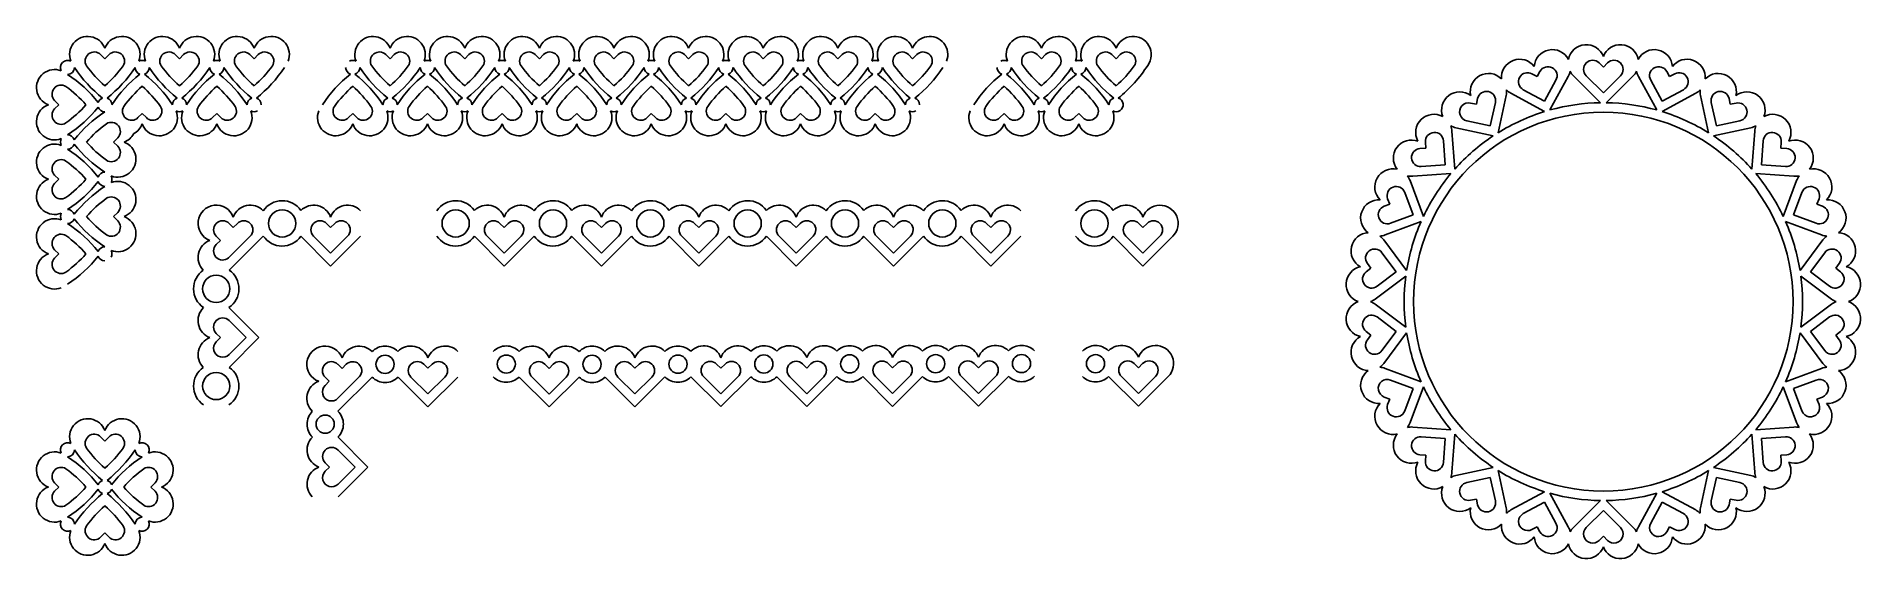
# Model space of a CAD drawing. Extents: x 31 to 433, y 117 to 232.
import ezdxf

# ---------------------------------------------------------------- set-up
doc = ezdxf.new("R2010")
doc.units = 0
doc.layers.get('0').update_dxf_attribs({"linetype": 'CONTINUOUS'})

msp = doc.modelspace()

# ---------------------------------------------------------------- linework, layer by layer
for p, q in [((45.483233, 227.626765), (46.401097, 226.711301)), ((47.31896, 227.626765), (46.401097, 226.711301)), ((61.907233, 227.626765), (62.825096, 226.711301)), ((63.742959, 227.626765), (62.825096, 226.711301)), ((78.331232, 227.626765), (79.249096, 226.711301)), ((80.166959, 227.626765), (79.249096, 226.711301)), ((108.228417, 227.626765), (109.14628, 226.711301)), ((110.064143, 227.626765), (109.14628, 226.711301)), ((124.652416, 227.626765), (125.570279, 226.711301)), ((126.488143, 227.626765), (125.570279, 226.711301)), ((141.076416, 227.626765), (141.994279, 226.711301)), ((142.912142, 227.626765), (141.994279, 226.711301)), ((157.500415, 227.626765), (158.418278, 226.711301)), ((159.336142, 227.626765), (158.418278, 226.711301)), ((173.924415, 227.626765), (174.842278, 226.711301)), ((175.760141, 227.626765), (174.842278, 226.711301)), ((190.348414, 227.626765), (191.266277, 226.711301)), ((192.184141, 227.626765), (191.266277, 226.711301)), ((206.772414, 227.626765), (207.690277, 226.711301)), ((208.60814, 227.626765), (207.690277, 226.711301)), ((223.196413, 227.626765), (224.114276, 226.711301)), ((225.03214, 227.626765), (224.114276, 226.711301)), ((251.52606, 227.626765), (252.443924, 226.711301)), ((253.361787, 227.626765), (252.443924, 226.711301)), ((267.95006, 227.626765), (268.867923, 226.711301)), ((269.785786, 227.626765), (268.867923, 226.711301)), ((375.158558, 225.798439), (376.076421, 224.882976)), ((376.994284, 225.798439), (376.076421, 224.882976)), ((360.381274, 223.409849), (361.519873, 222.79006)), ((362.14264, 223.927033), (361.519873, 222.79006)), ((365.650844, 222.005443), (363.111511, 217.369439)), ((368.368259, 222.803348), (364.327296, 215.425852)), ((369.501699, 222.966312), (375.457455, 217.026127)), ((372.333835, 222.966312), (376.076421, 219.233512)), ((379.819007, 222.966312), (376.076421, 219.233512)), ((382.651143, 222.966312), (376.695387, 217.026127)), ((383.784583, 222.803348), (387.825546, 215.425852)), ((386.501998, 222.005443), (389.041331, 217.369439)), ((390.010201, 223.927033), (390.632969, 222.79006)), ((391.771568, 223.409849), (390.632969, 222.79006)), ((35.362504, 217.506036), (36.277968, 216.588173)), ((346.875517, 216.954771), (348.14261, 216.680869)), ((348.419829, 217.94724), (348.14261, 216.680869)), ((352.3273, 217.091864), (351.196941, 211.928237)), ((354.709845, 218.623032), (352.91105, 210.405905)), ((355.75146, 219.098722), (363.13951, 215.077086)), ((358.468875, 219.896627), (363.111511, 217.369439)), ((396.401382, 219.098722), (389.013332, 215.077086)), ((393.683967, 219.896627), (389.041331, 217.369439)), ((397.442997, 218.623032), (399.241792, 210.405905)), ((399.825542, 217.091864), (400.955901, 211.928237)), ((403.733013, 217.94724), (404.010232, 216.680869)), ((405.277325, 216.954771), (404.010232, 216.680869)), ((35.362504, 215.670309), (36.277968, 216.588173)), ((53.695233, 213.748784), (54.613096, 214.664247)), ((55.53096, 213.748784), (54.613096, 214.664247)), ((70.119233, 213.748784), (71.037096, 214.664247)), ((71.954959, 213.748784), (71.037096, 214.664247)), ((100.016417, 213.748784), (100.93428, 214.664247)), ((101.852144, 213.748784), (100.93428, 214.664247)), ((116.440416, 213.748784), (117.35828, 214.664247)), ((118.276143, 213.748784), (117.35828, 214.664247)), ((132.864416, 213.748784), (133.782279, 214.664247)), ((134.700142, 213.748784), (133.782279, 214.664247)), ((149.288415, 213.748784), (150.206279, 214.664247)), ((151.124142, 213.748784), (150.206279, 214.664247)), ((165.712415, 213.748784), (166.630278, 214.664247)), ((167.548141, 213.748784), (166.630278, 214.664247)), ((182.136414, 213.748784), (183.054278, 214.664247)), ((183.972141, 213.748784), (183.054278, 214.664247)), ((198.560414, 213.748784), (199.478277, 214.664247)), ((200.39614, 213.748784), (199.478277, 214.664247)), ((214.984413, 213.748784), (215.902277, 214.664247)), ((216.82014, 213.748784), (215.902277, 214.664247)), ((243.314061, 213.748784), (244.231924, 214.664247)), ((245.149787, 213.748784), (244.231924, 214.664247)), ((259.73806, 213.748784), (260.655923, 214.664247)), ((261.573787, 213.748784), (260.655923, 214.664247)), ((346.030373, 213.045074), (351.196941, 211.928237)), ((406.122469, 213.045074), (400.955901, 211.928237)), ((49.240485, 209.294036), (48.325022, 208.376173)), ((342.782423, 210.764028), (343.371525, 202.372973)), ((343.647828, 211.513906), (351.869636, 209.736629)), ((408.505014, 211.513906), (400.283206, 209.736629)), ((409.370419, 210.764028), (408.781317, 202.372973)), ((49.240485, 207.45831), (48.325022, 208.376173)), ((335.735444, 206.956159), (337.028378, 207.050332)), ((336.93759, 208.343508), (337.028378, 207.050332)), ((340.927768, 208.623642), (341.297958, 203.35072)), ((411.225074, 208.623642), (410.854884, 203.35072)), ((415.215252, 208.343508), (415.124464, 207.050332)), ((416.417398, 206.956159), (415.124464, 207.050332)), ((35.362504, 201.082036), (36.277968, 200.164173)), ((334.171368, 200.826341), (342.560852, 201.437407)), ((336.026023, 202.966727), (341.297958, 203.35072)), ((417.981474, 200.826341), (409.59199, 201.437407)), ((416.126818, 202.966727), (410.854884, 203.35072)), ((35.362504, 199.24631), (36.277968, 200.164173)), ((332.375771, 197.286824), (334.21652, 192.331787)), ((333.552283, 199.863026), (336.481555, 191.977837)), ((418.600558, 199.863026), (415.671287, 191.977837)), ((419.777071, 197.286824), (417.936322, 192.331787)), ((49.240485, 192.870037), (48.325022, 191.952173)), ((327.863558, 194.224039), (329.077587, 194.678659)), ((328.626146, 195.893874), (329.077587, 194.678659)), ((423.526696, 195.893874), (423.075255, 194.678659)), ((424.289284, 194.224039), (423.075255, 194.678659)), ((49.240485, 191.03431), (48.325022, 191.952173)), ((73.739994, 190.453437), (74.657857, 189.537974)), ((75.57572, 190.453437), (74.657857, 189.537974)), ((95.153727, 190.453437), (96.071591, 189.537974)), ((96.989454, 190.453437), (96.071591, 189.537974)), ((133.333653, 190.453437), (134.251517, 189.537974)), ((135.16938, 190.453437), (134.251517, 189.537974)), ((154.747387, 190.453437), (155.66525, 189.537974)), ((156.583113, 190.453437), (155.66525, 189.537974)), ((176.16112, 190.453437), (177.078983, 189.537974)), ((177.996846, 190.453437), (177.078983, 189.537974)), ((197.574853, 190.453437), (198.492716, 189.537974)), ((199.41058, 190.453437), (198.492716, 189.537974)), ((218.988586, 190.453437), (219.90645, 189.537974)), ((220.824313, 190.453437), (219.90645, 189.537974)), ((240.40232, 190.453437), (241.320183, 189.537974)), ((242.238046, 190.453437), (241.320183, 189.537974)), ((273.870543, 190.453437), (274.788406, 189.537974)), ((275.70627, 190.453437), (274.788406, 189.537974)), ((328.089807, 187.90187), (335.9673, 190.851775)), ((329.266319, 190.478073), (334.21652, 192.331787)), ((424.063035, 187.90187), (416.185542, 190.851775)), ((422.886523, 190.478073), (417.936322, 192.331787)), ((35.362504, 184.658037), (36.277968, 183.740174)), ((70.911569, 187.625013), (71.827033, 186.707149)), ((70.911569, 185.789286), (71.827033, 186.707149)), ((78.400443, 187.62131), (73.602515, 182.835927)), ((73.762331, 180.151111), (81.265, 187.654021)), ((89.496868, 187.62131), (96.071591, 181.063778)), ((92.329005, 187.62131), (96.071591, 183.88851)), ((102.646313, 187.62131), (96.071591, 181.063778)), ((99.814176, 187.62131), (96.071591, 183.88851)), ((127.695478, 187.602675), (134.251517, 181.063778)), ((130.508931, 187.62131), (134.251517, 183.88851)), ((140.858811, 187.653797), (134.251517, 181.063778)), ((137.994102, 187.62131), (134.251517, 183.88851)), ((149.090527, 187.62131), (155.66525, 181.063778)), ((151.922664, 187.62131), (155.66525, 183.88851)), ((162.239972, 187.62131), (155.66525, 181.063778)), ((159.407835, 187.62131), (155.66525, 183.88851)), ((170.522945, 187.602675), (177.078983, 181.063778)), ((173.336397, 187.62131), (177.078983, 183.88851)), ((183.686277, 187.653797), (177.078983, 181.063778)), ((180.821569, 187.62131), (177.078983, 183.88851)), ((191.936678, 187.602675), (198.492716, 181.063778)), ((194.750131, 187.62131), (198.492716, 183.88851)), ((205.10001, 187.653797), (198.492716, 181.063778)), ((202.235302, 187.62131), (198.492716, 183.88851)), ((213.331727, 187.62131), (219.90645, 181.063778)), ((216.163864, 187.62131), (219.90645, 183.88851)), ((226.481172, 187.62131), (219.90645, 181.063778)), ((223.649035, 187.62131), (219.90645, 183.88851)), ((234.764144, 187.602675), (241.320183, 181.063778)), ((237.577597, 187.62131), (241.320183, 183.88851)), ((247.927477, 187.653797), (241.320183, 181.063778)), ((245.062769, 187.62131), (241.320183, 183.88851)), ((268.232368, 187.602675), (274.788406, 181.063778)), ((271.045821, 187.62131), (274.788406, 183.88851)), ((281.3957, 187.653797), (274.788406, 181.063778)), ((278.530992, 187.62131), (274.788406, 183.88851)), ((327.767196, 186.80316), (332.799327, 180.062648)), ((424.385646, 186.80316), (419.353515, 180.062648)), ((35.362504, 182.82231), (36.277968, 183.740174)), ((324.158841, 181.606934), (324.934361, 180.568129)), ((327.364141, 183.999851), (330.526322, 179.764126)), ((424.788701, 183.999851), (421.62652, 179.764126)), ((427.994001, 181.606934), (427.218481, 180.568129)), ((323.89759, 179.789892), (324.934361, 180.568129)), ((325.895835, 173.787558), (332.623151, 178.837317)), ((326.29889, 176.590868), (330.526322, 179.764126)), ((426.257007, 173.787558), (419.529691, 178.837317)), ((425.853952, 176.590868), (421.62652, 179.764126)), ((428.255252, 179.789892), (427.218481, 180.568129)), ((325.895835, 172.642463), (332.623151, 167.592704)), ((426.257007, 172.642463), (419.529691, 167.592704)), ((73.743696, 171.868139), (80.301229, 165.293416)), ((73.743696, 169.036002), (77.476497, 165.293416)), ((326.29889, 169.839154), (330.526322, 166.665895)), ((425.853952, 169.839154), (421.62652, 166.665895)), ((70.911569, 166.211279), (71.827033, 165.293416)), ((70.911569, 164.375553), (71.827033, 165.293416)), ((73.743696, 161.550831), (77.476497, 165.293416)), ((73.743696, 158.718694), (80.301229, 165.293416)), ((323.89759, 166.640129), (324.934361, 165.861892)), ((324.158841, 164.823088), (324.934361, 165.861892)), ((327.364141, 162.430171), (330.526322, 166.665895)), ((327.767196, 159.626861), (332.799327, 166.367373)), ((424.385646, 159.626861), (419.353515, 166.367373)), ((424.788701, 162.430171), (421.62652, 166.665895)), ((428.255252, 166.640129), (427.218481, 165.861892)), ((427.994001, 164.823088), (427.218481, 165.861892)), ((94.845695, 156.584427), (95.761159, 155.666564)), ((97.67412, 159.412852), (98.591983, 158.497388)), ((97.677822, 151.923978), (102.463206, 156.721906)), ((97.677822, 149.091841), (105.199126, 156.613435)), ((99.509846, 159.412852), (98.591983, 158.497388)), ((110.913412, 156.613435), (117.488134, 150.055902)), ((113.745548, 156.613435), (117.488134, 152.880634)), ((116.570271, 159.445562), (117.488134, 158.530098)), ((118.405997, 159.445562), (117.488134, 158.530098)), ((121.23072, 156.613435), (117.488134, 152.880634)), ((124.062856, 156.613435), (117.488134, 150.055902)), ((137.523581, 156.613249), (144.130912, 150.023192)), ((140.388327, 156.580725), (144.130912, 152.847924)), ((143.213049, 159.412852), (144.130912, 158.497388)), ((145.048776, 159.412852), (144.130912, 158.497388)), ((150.738241, 156.613246), (144.130912, 150.023192)), ((147.873498, 156.580725), (144.130912, 152.847924)), ((156.452341, 156.613435), (163.027063, 150.055902)), ((159.284478, 156.613435), (163.027063, 152.880634)), ((162.1092, 159.445562), (163.027063, 158.530098)), ((163.944927, 159.445562), (163.027063, 158.530098)), ((169.634392, 156.645956), (163.027063, 150.055902)), ((166.769649, 156.613435), (163.027063, 152.880634)), ((175.348492, 156.646145), (181.923214, 150.088612)), ((178.180629, 156.646145), (181.923214, 152.913345)), ((181.005351, 159.478272), (181.923214, 158.562809)), ((182.841078, 159.478272), (181.923214, 158.562809)), ((188.530543, 156.678666), (181.923214, 150.088612)), ((185.6658, 156.646145), (181.923214, 152.913345)), ((194.244643, 156.678855), (200.819365, 150.121323)), ((197.07678, 156.678855), (200.819365, 152.946055)), ((199.901502, 159.510982), (200.819365, 158.595519)), ((201.737229, 159.510982), (200.819365, 158.595519)), ((207.426694, 156.711376), (200.819365, 150.121323)), ((204.561951, 156.678855), (200.819365, 152.946055)), ((213.140794, 156.711565), (219.715516, 150.154033)), ((215.972931, 156.711565), (219.715516, 152.978765)), ((218.797653, 159.543692), (219.715516, 158.628229)), ((220.63338, 159.543692), (219.715516, 158.628229)), ((226.322845, 156.744086), (219.715516, 150.154033)), ((223.458102, 156.711565), (219.715516, 152.978765)), ((232.036945, 156.744276), (238.611667, 150.186743)), ((234.869082, 156.744276), (238.611667, 153.011475)), ((237.693804, 159.576403), (238.611667, 158.660939)), ((239.52953, 159.576403), (238.611667, 158.660939)), ((242.354253, 156.744276), (238.611667, 153.011475)), ((245.18639, 156.744276), (238.611667, 150.186743)), ((267.222646, 156.744276), (273.797369, 150.186743)), ((270.054783, 156.744276), (273.797369, 153.011475)), ((272.879505, 159.576403), (273.797369, 158.660939)), ((274.715232, 159.576403), (273.797369, 158.660939)), ((280.372091, 156.744276), (273.797369, 150.186743)), ((277.539954, 156.744276), (273.797369, 153.011475)), ((328.089807, 158.528151), (335.9673, 155.578246)), ((424.063035, 158.528151), (416.185542, 155.578246)), ((94.845695, 154.748701), (95.761159, 155.666564)), ((329.266319, 155.951949), (334.21652, 154.098234)), ((332.375771, 149.143197), (334.21652, 154.098234)), ((333.552283, 146.566995), (336.481555, 154.452184)), ((418.600558, 146.566995), (415.671287, 154.452184)), ((422.886523, 155.951949), (417.936322, 154.098234)), ((419.777071, 149.143197), (417.936322, 154.098234)), ((327.863558, 152.205983), (329.077587, 151.751362)), ((328.626146, 150.536147), (329.077587, 151.751362)), ((424.289284, 152.205983), (423.075255, 151.751362)), ((423.526696, 150.536147), (423.075255, 151.751362)), ((334.171368, 145.60368), (342.560852, 144.992614)), ((417.981474, 145.60368), (409.59199, 144.992614)), ((45.483233, 143.430719), (46.401097, 142.515256)), ((47.31896, 143.430719), (46.401097, 142.515256)), ((97.710532, 143.345135), (104.268065, 136.770413)), ((97.710532, 140.512998), (101.443333, 136.770413)), ((336.026023, 143.463294), (341.297958, 143.079301)), ((340.927768, 137.806379), (341.297958, 143.079301)), ((342.782423, 135.665993), (343.371525, 144.057048)), ((409.370419, 135.665993), (408.781317, 144.057048)), ((416.126818, 143.463294), (410.854884, 143.079301)), ((411.225074, 137.806379), (410.854884, 143.079301)), ((94.878405, 137.688276), (95.793869, 136.770413)), ((94.878405, 135.85255), (95.793869, 136.770413)), ((97.710532, 133.027827), (101.443333, 136.770413)), ((97.710532, 130.19569), (104.268065, 136.770413)), ((335.735444, 139.473863), (337.028378, 139.379689)), ((336.93759, 138.086513), (337.028378, 139.379689)), ((343.647828, 134.916116), (351.869636, 136.693392)), ((408.505014, 134.916116), (400.283206, 136.693392)), ((416.417398, 139.473863), (415.124464, 139.379689)), ((415.215252, 138.086513), (415.124464, 139.379689)), ((35.362504, 133.30999), (36.277968, 132.392127)), ((57.439689, 133.30999), (56.524225, 132.392127)), ((346.030373, 133.384947), (351.196941, 134.501784)), ((352.3273, 129.338158), (351.196941, 134.501784)), ((354.709845, 127.806989), (352.91105, 136.024116)), ((397.442997, 127.806989), (399.241792, 136.024116)), ((399.825542, 129.338158), (400.955901, 134.501784)), ((406.122469, 133.384947), (400.955901, 134.501784)), ((35.362504, 131.474264), (36.277968, 132.392127)), ((57.439689, 131.474264), (56.524225, 132.392127)), ((346.875517, 129.47525), (348.14261, 129.749152)), ((348.419829, 128.482781), (348.14261, 129.749152)), ((355.75146, 127.331299), (363.13951, 131.352935)), ((358.468875, 126.533394), (363.111511, 129.060582)), ((365.650844, 124.424578), (363.111511, 129.060582)), ((368.368259, 123.626673), (364.327296, 131.004169)), ((369.501699, 123.463709), (375.457455, 129.403894)), ((382.651143, 123.463709), (376.695387, 129.403894)), ((383.784583, 123.626673), (387.825546, 131.004169)), ((386.501998, 124.424578), (389.041331, 129.060582)), ((396.401382, 127.331299), (389.013332, 131.352935)), ((393.683967, 126.533394), (389.041331, 129.060582)), ((403.733013, 128.482781), (404.010232, 129.749152)), ((405.277325, 129.47525), (404.010232, 129.749152)), ((372.333835, 123.463709), (376.076421, 127.196509)), ((379.819007, 123.463709), (376.076421, 127.196509)), ((45.483233, 121.353535), (46.401097, 122.268998)), ((47.31896, 121.353535), (46.401097, 122.268998)), ((360.381274, 123.020172), (361.519873, 123.639961)), ((362.14264, 122.502988), (361.519873, 123.639961)), ((375.158558, 120.631582), (376.076421, 121.547045)), ((376.994284, 120.631582), (376.076421, 121.547045)), ((390.010201, 122.502988), (390.632969, 123.639961)), ((391.771568, 123.020172), (390.632969, 123.639961))]:
    msp.add_line(p, q)
for centre, radius in [((376.076421, 173.215011), 41.733836), ((85.407857, 190.453437), 3), ((123.587783, 190.453437), 3), ((145.001517, 190.453437), 3), ((166.41525, 190.453437), 3), ((187.828983, 190.453437), 3), ((209.242716, 190.453437), 3), ((230.65645, 190.453437), 3), ((264.124673, 190.453437), 3), ((70.911569, 176.043416), 3), ((108.056269, 159.412852), 2), ((134.717781, 159.464124), 2), ((153.595198, 159.412852), 2), ((172.491349, 159.445562), 2), ((191.3875, 159.478272), 2), ((210.283651, 159.510982), 2), ((229.179802, 159.543692), 2), ((248.075953, 159.576403), 2), ((264.365503, 159.543692), 2), ((70.911569, 154.629683), 3), ((94.878405, 146.234699), 2)]:
    msp.add_circle(centre, radius)
for centre, radius, start, end in [((42.651097, 227.626765), 4, 20.364135, 201.435011), ((50.151097, 227.626765), 4, 338.564989, 159.635865), ((59.075096, 227.626765), 4, 20.364135, 201.435011), ((66.575096, 227.626765), 4, 338.564989, 159.635865), ((75.499096, 227.626765), 4, 20.364135, 201.435011), ((82.999096, 227.626765), 4, 338.564989, 159.635865), ((105.39628, 227.626765), 4, 20.364135, 201.435011), ((112.89628, 227.626765), 4, 338.564989, 159.635865), ((121.820279, 227.626765), 4, 20.364135, 201.435011), ((129.320279, 227.626765), 4, 338.564989, 159.635865), ((138.244279, 227.626765), 4, 20.364135, 201.435011), ((145.744279, 227.626765), 4, 338.564989, 159.635865), ((154.668278, 227.626765), 4, 20.364135, 201.435011), ((162.168278, 227.626765), 4, 338.564989, 159.635865), ((171.092278, 227.626765), 4, 20.364135, 201.435011), ((178.592278, 227.626765), 4, 338.564989, 159.635865), ((187.516277, 227.626765), 4, 20.364135, 201.435011), ((195.016277, 227.626765), 4, 338.564989, 159.635865), ((203.940277, 227.626765), 4, 20.364135, 201.435011), ((211.440277, 227.626765), 4, 338.564989, 159.635865), ((220.364276, 227.626765), 4, 20.364135, 201.435011), ((227.864276, 227.626765), 4, 338.564989, 159.635865), ((248.693924, 227.626765), 4, 20.364135, 201.435011), ((256.193924, 227.626765), 4, 338.564989, 159.635865), ((265.117923, 227.626765), 4, 20.364135, 201.435011), ((272.617923, 227.626765), 4, 323.708037, 159.635865), ((372.326421, 225.798439), 4, 20.364135, 168.725024), ((379.826421, 225.798439), 4, 11.274976, 159.635865), ((38.189097, 224.800172), 1.551882, 61.576649, 208.423351), ((38.189097, 224.800172), 1.551882, 270.874022, 359.125978), ((64.419959, 241.162039), 29.623417, 213.581866, 231.298981), ((44.070872, 226.210701), 2, 45.074998, 212.272929), ((64.419959, 241.207434), 27.273417, 216.087625, 228.648634), ((28.382234, 241.207434), 27.273417, 311.351366, 323.912375), ((28.382234, 241.162039), 29.623417, 308.701019, 326.418134), ((48.731321, 226.210701), 2, 327.727071, 134.925002), ((54.613096, 224.800172), 1.551882, 180.874022, 251.073019), ((54.613096, 224.800172), 1.551882, 61.576649, 118.423351), ((54.613096, 224.800172), 1.551882, 288.926981, 359.125978), ((80.843958, 241.162039), 29.623417, 213.581866, 231.298981), ((60.494872, 226.210701), 2, 45.074998, 212.272929), ((80.843958, 241.207434), 27.273417, 216.087625, 228.648634), ((44.806234, 241.207434), 27.273417, 311.351366, 323.912375), ((44.806234, 241.162039), 29.623417, 308.701019, 326.418134), ((65.155321, 226.210701), 2, 327.727071, 134.925002), ((71.037096, 224.800172), 1.551882, 180.874022, 251.073019), ((71.037096, 224.800172), 1.551882, 61.576649, 118.423351), ((71.037096, 224.800172), 1.551882, 288.926981, 359.125978), ((97.267958, 241.162039), 29.623417, 213.581866, 231.298981), ((76.918871, 226.210701), 2, 45.074998, 212.272929), ((97.267958, 241.207434), 27.273417, 216.087625, 228.648634), ((61.230233, 241.207434), 27.273417, 311.351366, 323.912375), ((61.230233, 241.162039), 29.623417, 308.701019, 326.418134), ((81.57932, 226.210701), 2, 327.727071, 134.925002), ((100.93428, 224.800172), 1.551882, 180.874022, 251.073019), ((100.93428, 224.800172), 1.551882, 61.576649, 118.423351), ((100.93428, 224.800172), 1.551882, 288.926981, 359.125978), ((127.165142, 241.162039), 29.623417, 213.581866, 231.298981), ((106.816056, 226.210701), 2, 45.074998, 212.272929), ((127.165142, 241.207434), 27.273417, 216.087625, 228.648634), ((91.127418, 241.207434), 27.273417, 311.351366, 323.912375), ((91.127418, 241.162039), 29.623417, 308.701019, 326.418134), ((111.476504, 226.210701), 2, 327.727071, 134.925002), ((117.35828, 224.800172), 1.551882, 180.874022, 251.073019), ((117.35828, 224.800172), 1.551882, 61.576649, 118.423351), ((117.35828, 224.800172), 1.551882, 288.926981, 359.125978), ((143.589142, 241.162039), 29.623417, 213.581866, 231.298981), ((123.240055, 226.210701), 2, 45.074998, 212.272929), ((143.589142, 241.207434), 27.273417, 216.087625, 228.648634), ((107.551417, 241.207434), 27.273417, 311.351366, 323.912375), ((107.551417, 241.162039), 29.623417, 308.701019, 326.418134), ((127.900504, 226.210701), 2, 327.727071, 134.925002), ((133.782279, 224.800172), 1.551882, 180.874022, 251.073019), ((133.782279, 224.800172), 1.551882, 61.576649, 118.423351), ((133.782279, 224.800172), 1.551882, 288.926981, 359.125978), ((160.013141, 241.162039), 29.623417, 213.581866, 231.298981), ((139.664054, 226.210701), 2, 45.074998, 212.272929), ((160.013141, 241.207434), 27.273417, 216.087625, 228.648634), ((123.975417, 241.207434), 27.273417, 311.351366, 323.912375), ((123.975417, 241.162039), 29.623417, 308.701019, 326.418134), ((144.324503, 226.210701), 2, 327.727071, 134.925002), ((150.206279, 224.800172), 1.551882, 180.874022, 251.073019), ((150.206279, 224.800172), 1.551882, 61.576649, 118.423351), ((150.206279, 224.800172), 1.551882, 288.926981, 359.125978), ((176.437141, 241.162039), 29.623417, 213.581866, 231.298981), ((156.088054, 226.210701), 2, 45.074998, 212.272929), ((176.437141, 241.207434), 27.273417, 216.087625, 228.648634), ((140.399416, 241.207434), 27.273417, 311.351366, 323.912375), ((140.399416, 241.162039), 29.623417, 308.701019, 326.418134), ((160.748503, 226.210701), 2, 327.727071, 134.925002), ((166.630278, 224.800172), 1.551882, 180.874022, 251.073019), ((166.630278, 224.800172), 1.551882, 61.576649, 118.423351), ((166.630278, 224.800172), 1.551882, 288.926981, 359.125978), ((192.86114, 241.162039), 29.623417, 213.581866, 231.298981), ((172.512053, 226.210701), 2, 45.074998, 212.272929), ((192.86114, 241.207434), 27.273417, 216.087625, 228.648634), ((156.823415, 241.207434), 27.273417, 311.351366, 323.912375), ((156.823415, 241.162039), 29.623417, 308.701019, 326.418134), ((177.172502, 226.210701), 2, 327.727071, 134.925002), ((183.054278, 224.800172), 1.551882, 180.874022, 251.073019), ((183.054278, 224.800172), 1.551882, 61.576649, 118.423351), ((183.054278, 224.800172), 1.551882, 288.926981, 359.125978), ((209.28514, 241.162039), 29.623417, 213.581866, 231.298981), ((188.936053, 226.210701), 2, 45.074998, 212.272929), ((209.28514, 241.207434), 27.273417, 216.087625, 228.648634), ((173.247415, 241.207434), 27.273417, 311.351366, 323.912375), ((173.247415, 241.162039), 29.623417, 308.701019, 326.418134), ((193.596502, 226.210701), 2, 327.727071, 134.925002), ((199.478277, 224.800172), 1.551882, 180.874022, 251.073019), ((199.478277, 224.800172), 1.551882, 61.576649, 118.423351), ((199.478277, 224.800172), 1.551882, 288.926981, 359.125978), ((225.709139, 241.162039), 29.623417, 213.581866, 231.298981), ((205.360052, 226.210701), 2, 45.074998, 212.272929), ((225.709139, 241.207434), 27.273417, 216.087625, 228.648634), ((189.671414, 241.207434), 27.273417, 311.351366, 323.912375), ((189.671414, 241.162039), 29.623417, 308.701019, 326.418134), ((210.020501, 226.210701), 2, 327.727071, 134.925002), ((215.902277, 224.800172), 1.551882, 180.874022, 251.073019), ((215.902277, 224.800172), 1.551882, 61.576649, 118.423351), ((215.902277, 224.800172), 1.551882, 288.926981, 359.125978), ((242.133139, 241.162039), 29.623417, 213.581866, 231.298981), ((221.784052, 226.210701), 2, 45.074998, 212.272929), ((242.133139, 241.207434), 27.273417, 216.087625, 228.648634), ((206.095414, 241.207434), 27.273417, 311.351366, 323.912375), ((206.095414, 241.162039), 29.623417, 308.701019, 326.418134), ((226.444501, 226.210701), 2, 327.727071, 134.925002), ((244.231924, 224.800172), 1.551882, 180.874022, 251.073019), ((244.231924, 224.800172), 1.551882, 61.576649, 118.423351), ((244.231924, 224.800172), 1.551882, 288.926981, 359.125978), ((270.462786, 241.162039), 29.623417, 213.581866, 231.298981), ((250.113699, 226.210701), 2, 45.074998, 212.272929), ((270.462786, 241.207434), 27.273417, 216.087625, 228.648634), ((234.425061, 241.207434), 27.273417, 311.351366, 323.912375), ((234.425061, 241.162039), 29.623417, 308.701019, 326.418134), ((254.774148, 226.210701), 2, 327.727071, 134.925002), ((260.655923, 224.800172), 1.551882, 180.874022, 251.073019), ((260.655923, 224.800172), 1.551882, 61.576649, 118.423351), ((260.655923, 224.800172), 1.551882, 288.926981, 359.125978), ((286.886786, 241.162039), 29.623417, 213.581866, 231.298981), ((266.537699, 226.210701), 2, 45.074998, 212.272929), ((286.886786, 241.207434), 27.273417, 216.087625, 228.648634), ((250.849061, 241.207434), 27.273417, 311.351366, 323.912375), ((250.849061, 241.162039), 29.623417, 308.701019, 327.531587), ((271.198148, 226.210701), 2, 327.727071, 134.925002), ((357.663858, 222.611944), 4, 36.727771, 185.08866), ((364.860056, 224.724938), 4, 27.638613, 175.999502), ((363.896742, 222.966238), 2, 331.288638, 151.288638), ((373.746197, 224.382376), 2, 45.074998, 225.074998), ((378.406645, 224.382376), 2, 314.925002, 134.925002), ((387.292786, 224.724938), 4, 4.000498, 152.361387), ((388.2561, 222.966238), 2, 28.711362, 208.711362), ((394.488983, 222.611944), 4, 354.91134, 143.272229), ((35.362504, 220.338173), 4, 68.564989, 249.635865), ((36.778568, 218.918397), 2, 57.727071, 224.925002), ((21.82723, 198.56931), 29.623417, 38.701019, 56.418134), ((72.631959, 200.21351), 29.623417, 128.701019, 146.418134), ((36.594234, 200.21351), 29.623417, 33.581866, 51.298981), ((89.055958, 200.21351), 29.623417, 128.701019, 146.418134), ((53.018233, 200.21351), 29.623417, 33.581866, 51.298981), ((118.953143, 200.21351), 29.623417, 128.701019, 146.418134), ((82.915418, 200.21351), 29.623417, 33.581866, 51.298981), ((135.377142, 200.21351), 29.623417, 128.701019, 146.418134), ((99.339417, 200.21351), 29.623417, 33.581866, 51.298981), ((151.801142, 200.21351), 29.623417, 128.701019, 146.418134), ((115.763417, 200.21351), 29.623417, 33.581866, 51.298981), ((168.225141, 200.21351), 29.623417, 128.701019, 146.418134), ((132.187416, 200.21351), 29.623417, 33.581866, 51.298981), ((184.649141, 200.21351), 29.623417, 128.701019, 146.418134), ((148.611416, 200.21351), 29.623417, 33.581866, 51.298981), ((201.07314, 200.21351), 29.623417, 128.701019, 146.418134), ((165.035415, 200.21351), 29.623417, 33.581866, 51.298981), ((217.497139, 200.21351), 29.623417, 128.701019, 146.418134), ((181.459415, 200.21351), 29.623417, 33.581866, 51.298981), ((233.921139, 200.21351), 29.623417, 128.701019, 146.418134), ((197.883414, 200.21351), 29.623417, 33.581866, 51.298981), ((262.250786, 200.21351), 29.623417, 128.701019, 146.418134), ((226.213062, 200.21351), 29.623417, 33.581866, 51.298981), ((278.674786, 200.21351), 29.623417, 128.701019, 146.418134), ((242.637061, 200.21351), 29.623417, 33.581866, 51.298981), ((350.802374, 219.478409), 4, 44.002249, 192.363138), ((359.425074, 221.653238), 2, 61.438635, 241.438635), ((364.860056, 224.724938), 4, 331.288638, 348.725024), ((372.326421, 225.798439), 4, 207.638613, 225.074998), ((379.826421, 225.798439), 4, 314.925002, 332.361387), ((387.292786, 224.724938), 4, 191.274976, 208.711362), ((392.727768, 221.653238), 2, 298.561365, 118.561365), ((401.350468, 219.478409), 4, 347.636862, 135.997751), ((21.781835, 198.56931), 27.273417, 41.351366, 53.912375), ((46.413893, 216.588173), 1.551882, 109.70983, 161.073019), ((46.413893, 216.588173), 1.551882, 1.106535, 70.986542), ((72.631959, 200.168115), 27.273417, 131.351366, 143.912375), ((36.594234, 200.168115), 27.273417, 36.087625, 48.648634), ((62.825096, 216.575377), 1.551882, 108.926981, 179.125978), ((62.825096, 216.575377), 1.551882, 0.874022, 71.073019), ((89.055958, 200.168115), 27.273417, 131.351366, 143.912375), ((53.018233, 200.168115), 27.273417, 36.087625, 48.648634), ((79.249096, 216.575377), 1.551882, 108.926981, 179.125978), ((79.249096, 216.575377), 1.551882, 0.874022, 71.073019), ((118.953143, 200.168115), 27.273417, 131.351366, 143.912375), ((82.915418, 200.168115), 27.273417, 36.087625, 48.648634), ((109.14628, 216.575377), 1.551882, 108.926981, 179.125978), ((109.14628, 216.575377), 1.551882, 0.874022, 71.073019), ((135.377142, 200.168115), 27.273417, 131.351366, 143.912375), ((99.339417, 200.168115), 27.273417, 36.087625, 48.648634), ((125.570279, 216.575377), 1.551882, 108.926981, 179.125978), ((125.570279, 216.575377), 1.551882, 0.874022, 71.073019), ((151.801142, 200.168115), 27.273417, 131.351366, 143.912375), ((115.763417, 200.168115), 27.273417, 36.087625, 48.648634), ((141.994279, 216.575377), 1.551882, 108.926981, 179.125978), ((141.994279, 216.575377), 1.551882, 0.874022, 71.073019), ((168.225141, 200.168115), 27.273417, 131.351366, 143.912375), ((132.187416, 200.168115), 27.273417, 36.087625, 48.648634), ((158.418278, 216.575377), 1.551882, 108.926981, 179.125978), ((158.418278, 216.575377), 1.551882, 0.874022, 71.073019), ((184.649141, 200.168115), 27.273417, 131.351366, 143.912375), ((148.611416, 200.168115), 27.273417, 36.087625, 48.648634), ((174.842278, 216.575377), 1.551882, 108.926981, 179.125978), ((174.842278, 216.575377), 1.551882, 0.874022, 71.073019), ((201.07314, 200.168115), 27.273417, 131.351366, 143.912375), ((165.035415, 200.168115), 27.273417, 36.087625, 48.648634), ((191.266277, 216.575377), 1.551882, 108.926981, 179.125978), ((191.266277, 216.575377), 1.551882, 0.874022, 71.073019), ((217.497139, 200.168115), 27.273417, 131.351366, 143.912375), ((181.459415, 200.168115), 27.273417, 36.087625, 48.648634), ((207.690277, 216.575377), 1.551882, 108.926981, 179.125978), ((207.690277, 216.575377), 1.551882, 0.874022, 71.073019), ((233.921139, 200.168115), 27.273417, 131.351366, 143.912375), ((197.883414, 200.168115), 27.273417, 36.087625, 48.648634), ((224.114276, 216.575377), 1.551882, 108.926981, 179.125978), ((224.114276, 216.575377), 1.551882, 0.874022, 71.073019), ((262.250786, 200.168115), 27.273417, 131.351366, 143.912375), ((226.213062, 200.168115), 27.273417, 36.087625, 48.648634), ((252.443924, 216.575377), 1.551882, 108.926981, 179.125978), ((252.443924, 216.575377), 1.551882, 0.874022, 71.073019), ((278.674786, 200.168115), 27.273417, 131.351366, 143.912375), ((242.637061, 200.168115), 27.273417, 36.087625, 48.648634), ((268.867923, 216.575377), 1.551882, 108.926981, 179.125978), ((268.867923, 216.575377), 1.551882, 241.576649, 71.073019), ((344.492972, 215.423603), 4, 53.091408, 201.452296), ((346.452945, 214.999923), 2, 77.802271, 257.802271), ((350.373564, 217.519552), 2, 347.652274, 167.652274), ((350.802374, 219.478409), 4, 347.652274, 5.08866), ((357.663858, 222.611944), 4, 224.002249, 241.438635), ((376.076421, 173.215011), 43.815489, 90.809424, 105.554213), ((376.076421, 173.215011), 43.815489, 74.445787, 89.190576), ((394.488983, 222.611944), 4, 298.561365, 315.997751), ((401.350468, 219.478409), 4, 174.91134, 192.347726), ((401.779278, 217.519552), 2, 12.347726, 192.347726), ((407.65987, 215.423603), 4, 338.547704, 126.908592), ((405.699897, 214.999923), 2, 282.197729, 102.197729), ((35.362504, 212.838173), 4, 110.364135, 291.435011), ((36.778568, 214.257948), 2, 135.074998, 302.272929), ((21.781835, 234.607035), 27.273417, 306.087625, 318.648634), ((21.82723, 234.607035), 29.623417, 303.581866, 321.298981), ((62.775759, 190.35731), 29.623417, 123.581866, 141.298981), ((46.401097, 216.575377), 1.551882, 199.013458, 268.893465), ((47.824422, 210.706397), 2, 315.074998, 122.272929), ((52.282872, 215.164847), 2, 147.727071, 314.925002), ((58.363096, 213.748784), 4, 200.364135, 21.435011), ((56.943321, 215.164847), 2, 225.074998, 32.272929), ((62.825096, 216.575377), 1.551882, 241.576649, 298.423351), ((67.287096, 213.748784), 4, 158.564989, 339.635865), ((68.706871, 215.164847), 2, 147.727071, 314.925002), ((74.787096, 213.748784), 4, 200.364135, 21.435011), ((73.36732, 215.164847), 2, 225.074998, 32.272929), ((79.249096, 216.575377), 1.551882, 241.576649, 298.423351), ((97.18428, 213.748784), 4, 158.564989, 339.635865), ((98.604056, 215.164847), 2, 147.727071, 314.925002), ((104.68428, 213.748784), 4, 200.364135, 21.435011), ((103.264505, 215.164847), 2, 225.074998, 32.272929), ((109.14628, 216.575377), 1.551882, 241.576649, 298.423351), ((113.60828, 213.748784), 4, 158.564989, 339.635865), ((115.028055, 215.164847), 2, 147.727071, 314.925002), ((121.10828, 213.748784), 4, 200.364135, 21.435011), ((119.688504, 215.164847), 2, 225.074998, 32.272929), ((125.570279, 216.575377), 1.551882, 241.576649, 298.423351), ((130.032279, 213.748784), 4, 158.564989, 339.635865), ((131.452055, 215.164847), 2, 147.727071, 314.925002), ((137.532279, 213.748784), 4, 200.364135, 21.435011), ((136.112504, 215.164847), 2, 225.074998, 32.272929), ((141.994279, 216.575377), 1.551882, 241.576649, 298.423351), ((146.456279, 213.748784), 4, 158.564989, 339.635865), ((147.876054, 215.164847), 2, 147.727071, 314.925002), ((153.956279, 213.748784), 4, 200.364135, 21.435011), ((152.536503, 215.164847), 2, 225.074998, 32.272929), ((158.418278, 216.575377), 1.551882, 241.576649, 298.423351), ((162.880278, 213.748784), 4, 158.564989, 339.635865), ((164.300054, 215.164847), 2, 147.727071, 314.925002), ((170.380278, 213.748784), 4, 200.364135, 21.435011), ((168.960503, 215.164847), 2, 225.074998, 32.272929), ((174.842278, 216.575377), 1.551882, 241.576649, 298.423351), ((179.304278, 213.748784), 4, 158.564989, 339.635865), ((180.724053, 215.164847), 2, 147.727071, 314.925002), ((186.804278, 213.748784), 4, 200.364135, 21.435011), ((185.384502, 215.164847), 2, 225.074998, 32.272929), ((191.266277, 216.575377), 1.551882, 241.576649, 298.423351), ((195.728277, 213.748784), 4, 158.564989, 339.635865), ((197.148053, 215.164847), 2, 147.727071, 314.925002), ((203.228277, 213.748784), 4, 200.364135, 21.435011), ((201.808502, 215.164847), 2, 225.074998, 32.272929), ((207.690277, 216.575377), 1.551882, 241.576649, 298.423351), ((212.152277, 213.748784), 4, 158.564989, 339.635865), ((213.572052, 215.164847), 2, 147.727071, 314.925002), ((219.652277, 213.748784), 4, 200.364135, 21.435011), ((218.232501, 215.164847), 2, 225.074998, 32.272929), ((224.114276, 216.575377), 1.551882, 241.576649, 298.423351), ((240.481924, 213.748784), 4, 158.564989, 339.635865), ((241.901699, 215.164847), 2, 147.727071, 314.925002), ((247.981924, 213.748784), 4, 200.364135, 21.435011), ((246.562148, 215.164847), 2, 225.074998, 32.272929), ((252.443924, 216.575377), 1.551882, 241.576649, 298.423351), ((256.905923, 213.748784), 4, 158.564989, 339.635865), ((258.325699, 215.164847), 2, 147.727071, 314.925002), ((264.405923, 213.748784), 4, 200.364135, 21.435011), ((262.986148, 215.164847), 2, 225.074998, 32.272929), ((338.792245, 210.483894), 4, 60.365885, 208.726774), ((376.076421, 173.215011), 43.815489, 107.17306, 121.917849), ((376.076421, 173.215011), 43.815489, 58.082151, 72.82694), ((413.360597, 210.483894), 4, 331.273226, 119.634115), ((38.189097, 208.376173), 1.551882, 151.576649, 208.423351), ((38.189097, 208.376173), 1.551882, 18.926981, 89.125978), ((62.821154, 190.35731), 27.273417, 126.087625, 138.648634), ((49.240485, 212.126173), 4, 290.364135, 331.668856), ((50.863096, 213.748784), 4, 298.331144, 339.635865), ((333.880789, 204.815772), 4, 69.455044, 217.815933), ((338.932679, 208.483575), 2, 4.015911, 184.015911), ((344.492972, 215.423603), 4, 240.365885, 257.802271), ((338.792245, 210.483894), 4, 4.015911, 21.452296), ((376.076421, 173.215011), 43.815489, 123.536696, 138.281485), ((376.076421, 173.215011), 43.815489, 41.718515, 56.463304), ((407.65987, 215.423603), 4, 282.197729, 299.634115), ((413.360597, 210.483894), 4, 158.547704, 175.984089), ((413.220163, 208.483575), 2, 355.984089, 175.984089), ((418.272053, 204.815772), 4, 322.184067, 110.544956), ((35.362504, 203.914173), 4, 68.564989, 249.635865), ((38.189097, 208.376173), 1.551882, 270.874022, 341.073019), ((21.82723, 182.145311), 29.623417, 38.701019, 56.418134), ((62.775759, 226.395035), 29.623417, 218.701019, 236.418134), ((62.821154, 226.395035), 27.273417, 221.351366, 233.912375), ((47.824422, 206.045948), 2, 237.727071, 44.925002), ((49.240485, 204.626173), 4, 248.564989, 69.635865), ((335.880734, 204.961443), 2, 94.165908, 274.165908), ((416.272108, 204.961443), 2, 265.834092, 85.834092), ((36.778568, 202.494398), 2, 57.727071, 224.925002), ((21.781835, 182.145311), 27.273417, 41.351366, 53.912375), ((46.413893, 200.164173), 1.551882, 90.874022, 161.073019), ((46.413893, 200.164173), 1.551882, 331.576649, 28.423351), ((329.802658, 198.470076), 4, 76.729522, 225.090411), ((333.880789, 204.815772), 4, 256.729522, 274.165908), ((329.802658, 198.470076), 4, 20.379547, 37.815933), ((376.076421, 173.215011), 43.815489, 139.900333, 154.645122), ((376.076421, 173.215011), 43.815489, 25.354878, 40.099667), ((418.272053, 204.815772), 4, 265.834092, 283.270478), ((422.350184, 198.470076), 4, 142.184067, 159.620453), ((422.350184, 198.470076), 4, 314.909589, 103.270478), ((35.362504, 196.414173), 4, 110.364135, 291.435011), ((36.778568, 197.833949), 2, 135.074998, 302.272929), ((21.781835, 218.183035), 27.273417, 306.087625, 318.648634), ((21.82723, 218.183035), 29.623417, 303.581866, 321.298981), ((62.775759, 173.933311), 29.623417, 123.581866, 141.298981), ((46.413893, 200.164173), 1.551882, 198.926981, 269.125978), ((49.240485, 195.702173), 4, 290.364135, 111.435011), ((330.500959, 196.590349), 2, 20.379547, 200.379547), ((421.651883, 196.590349), 2, 339.620453, 159.620453), ((38.189097, 191.952173), 1.551882, 151.576649, 208.423351), ((38.189097, 191.952173), 1.551882, 18.926981, 89.125978), ((62.821154, 173.933311), 27.273417, 126.087625, 138.648634), ((47.824422, 194.282398), 2, 315.074998, 122.272929), ((70.911569, 190.457149), 4, 20.412006, 249.635865), ((78.407857, 190.453437), 4, 44.415309, 159.635865), ((85.407857, 190.453437), 5, 34.759842, 145.952268), ((92.321591, 190.453437), 4, 20.364135, 134.547236), ((99.821591, 190.453437), 4, 44.415309, 159.635865), ((123.587783, 190.453437), 5, 34.759842, 145.952268), ((130.501517, 190.453437), 4, 20.364135, 134.547236), ((138.001517, 190.453437), 4, 44.415309, 159.635865), ((145.001517, 190.453437), 5, 34.759842, 145.952268), ((151.91525, 190.453437), 4, 20.364135, 134.547236), ((159.41525, 190.453437), 4, 44.415309, 159.635865), ((166.41525, 190.453437), 5, 34.759842, 145.952268), ((173.328983, 190.453437), 4, 20.364135, 134.547236), ((180.828983, 190.453437), 4, 44.415309, 159.635865), ((187.828983, 190.453437), 5, 34.759842, 145.952268), ((194.742716, 190.453437), 4, 20.364135, 134.547236), ((202.242716, 190.453437), 4, 44.415309, 159.635865), ((209.242716, 190.453437), 5, 34.759842, 145.952268), ((216.15645, 190.453437), 4, 20.364135, 134.547236), ((223.65645, 190.453437), 4, 44.415309, 159.635865), ((230.65645, 190.453437), 5, 34.759842, 145.952268), ((237.570183, 190.453437), 4, 20.364135, 134.547236), ((245.070183, 190.453437), 4, 44.415309, 159.635865), ((264.124673, 190.453437), 5, 34.759842, 145.952268), ((271.038406, 190.453437), 4, 20.364135, 134.547236), ((278.538406, 190.453437), 4, 314.925002, 159.635865), ((326.687045, 191.647836), 4, 85.81868, 234.179569), ((328.564938, 192.351056), 2, 110.529544, 290.529544), ((423.587904, 192.351056), 2, 249.470456, 69.470456), ((425.465797, 191.647836), 4, 305.820431, 94.18132), ((35.362504, 187.490174), 4, 68.564989, 249.635865), ((38.189097, 191.952173), 1.551882, 270.874022, 341.073019), ((21.82723, 165.721311), 29.623417, 38.701019, 56.418134), ((62.775759, 209.971036), 29.623417, 218.701019, 236.418134), ((62.821154, 209.971036), 27.273417, 221.351366, 233.912375), ((47.824422, 189.621949), 2, 237.727071, 44.925002), ((49.240485, 188.202173), 4, 248.564989, 69.635865), ((72.327633, 189.037374), 2, 45.074998, 225.074998), ((76.988082, 189.037374), 2, 314.925002, 134.925002), ((93.741366, 189.037374), 2, 45.074998, 225.074998), ((98.401815, 189.037374), 2, 314.925002, 134.925002), ((131.921292, 189.037374), 2, 45.074998, 225.074998), ((136.581741, 189.037374), 2, 314.925002, 134.925002), ((153.335025, 189.037374), 2, 45.074998, 225.074998), ((157.995474, 189.037374), 2, 314.925002, 134.925002), ((174.748759, 189.037374), 2, 45.074998, 225.074998), ((179.409208, 189.037374), 2, 314.925002, 134.925002), ((196.162492, 189.037374), 2, 45.074998, 225.074998), ((200.822941, 189.037374), 2, 314.925002, 134.925002), ((217.576225, 189.037374), 2, 45.074998, 225.074998), ((222.236674, 189.037374), 2, 314.925002, 134.925002), ((238.989959, 189.037374), 2, 45.074998, 225.074998), ((243.650407, 189.037374), 2, 314.925002, 134.925002), ((272.458182, 189.037374), 2, 45.074998, 225.074998), ((277.118631, 189.037374), 2, 314.925002, 134.925002), ((376.076421, 173.215011), 43.815489, 156.263969, 171.008758), ((376.076421, 173.215011), 43.815489, 8.991242, 23.736031), ((36.778568, 186.070398), 2, 57.727071, 224.925002), ((21.781835, 165.721311), 27.273417, 41.351366, 53.912375), ((46.413893, 183.740174), 1.551882, 90.874022, 161.073019), ((70.911569, 182.957149), 4, 110.364135, 224.547236), ((72.327633, 184.376925), 2, 135.074998, 309.601282), ((85.407857, 190.453437), 5, 214.047732, 325.239146), ((99.821591, 190.453437), 4, 314.925002, 315.584691), ((123.587783, 190.453437), 5, 214.047732, 325.239146), ((145.001517, 190.453437), 5, 214.047732, 325.239146), ((159.41525, 190.453437), 4, 314.925002, 315.584691), ((166.41525, 190.453437), 5, 214.047732, 325.239146), ((187.828983, 190.453437), 5, 214.047732, 325.239146), ((209.242716, 190.453437), 5, 214.047732, 325.239146), ((223.65645, 190.453437), 4, 314.925002, 315.584691), ((230.65645, 190.453437), 5, 214.047732, 325.239146), ((264.124673, 190.453437), 5, 214.047732, 325.239146), ((324.561896, 184.410243), 4, 93.093158, 241.454047), ((325.761491, 182.803392), 2, 36.743183, 216.743183), ((326.687045, 191.647836), 4, 273.093158, 290.529544), ((324.561896, 184.410243), 4, 36.743183, 54.179569), ((425.465797, 191.647836), 4, 249.470456, 266.906842), ((427.590946, 184.410243), 4, 125.820431, 143.256817), ((426.391351, 182.803392), 2, 323.256817, 143.256817), ((427.590946, 184.410243), 4, 298.545953, 86.906842), ((35.362504, 179.990174), 4, 110.364135, 291.435011), ((36.778568, 181.409949), 2, 135.074998, 302.272929), ((21.781835, 201.759036), 27.273417, 306.087625, 318.648634), ((21.82723, 201.759036), 29.623417, 303.581866, 321.298981), ((46.413893, 183.740174), 1.551882, 198.926981, 269.125978), ((46.413893, 183.740174), 1.551882, 331.576649, 28.423351), ((323.494535, 176.986582), 4, 102.182317, 250.543205), ((428.658307, 176.986582), 4, 289.456795, 77.817683), ((70.911569, 176.043416), 5, 124.759842, 235.952268), ((70.911569, 176.043416), 5, 304.047732, 55.239146), ((325.09824, 178.19038), 2, 126.89318, 306.89318), ((376.076421, 173.215011), 43.815489, 172.627606, 187.372394), ((376.076421, 173.215011), 43.815489, 352.627606, 7.372394), ((427.054602, 178.19038), 2, 233.10682, 53.10682), ((323.494535, 169.443439), 4, 109.456795, 257.817683), ((323.494535, 176.986582), 4, 289.456795, 306.89318), ((323.494535, 169.443439), 4, 53.10682, 70.543205), ((428.658307, 176.986582), 4, 233.10682, 250.543205), ((428.658307, 169.443439), 4, 109.456795, 126.89318), ((428.658307, 169.443439), 4, 282.182317, 70.543205), ((70.911569, 169.043416), 4, 134.415309, 249.635865), ((72.327633, 167.623641), 2, 44.925002, 224.925002), ((70.911569, 169.043416), 4, 44.925002, 45.584691), ((325.09824, 168.239641), 2, 53.10682, 233.10682), ((427.054602, 168.239641), 2, 306.89318, 126.89318), ((70.911569, 161.543416), 4, 110.364135, 224.547236), ((324.561896, 162.019778), 4, 118.545953, 266.906842), ((325.761491, 163.626629), 2, 143.256817, 323.256817), ((376.076421, 173.215011), 43.815489, 188.991242, 203.736031), ((376.076421, 173.215011), 43.815489, 336.263969, 351.008758), ((426.391351, 163.626629), 2, 216.743183, 36.743183), ((427.590946, 162.019778), 4, 273.093158, 61.454047), ((72.327633, 162.963192), 2, 135.074998, 315.074998), ((94.845695, 159.416564), 4, 20.412006, 249.635865), ((102.341983, 159.412852), 4, 44.415309, 159.531251), ((108.056269, 159.412852), 4, 45.074998, 135.584691), ((113.738134, 159.445562), 4, 20.364135, 135.584691), ((121.238134, 159.445562), 4, 44.415309, 159.635865), ((134.717781, 159.464124), 4, 44.415309, 135.584691), ((140.380912, 159.412852), 4, 20.364135, 134.547236), ((147.880912, 159.412852), 4, 44.415309, 159.635865), ((153.595198, 159.412852), 4, 45.074998, 135.584691), ((159.277063, 159.445562), 4, 20.364135, 135.584691), ((166.777063, 159.445562), 4, 44.415309, 159.635865), ((172.491349, 159.445562), 4, 45.074998, 135.584691), ((178.173214, 159.478272), 4, 20.364135, 135.584691), ((185.673214, 159.478272), 4, 44.415309, 159.635865), ((191.3875, 159.478272), 4, 45.074998, 135.584691), ((197.069365, 159.510982), 4, 20.364135, 135.584691), ((204.569365, 159.510982), 4, 44.415309, 159.635865), ((210.283651, 159.510982), 4, 45.074998, 135.584691), ((215.965516, 159.543692), 4, 20.364135, 135.584691), ((223.465516, 159.543692), 4, 44.415309, 159.635865), ((229.179802, 159.543692), 4, 45.074998, 135.584691), ((234.861667, 159.576403), 4, 20.364135, 135.584691), ((242.361667, 159.576403), 4, 44.415309, 159.635865), ((248.075953, 159.576403), 4, 44.415309, 135.584691), ((264.365503, 159.543692), 4, 45.074998, 135.584691), ((270.047369, 159.576403), 4, 20.364135, 135.584691), ((277.547369, 159.576403), 4, 314.925002, 159.635865), ((70.911569, 154.629683), 5, 124.759842, 235.952268), ((70.911569, 154.629683), 5, 304.047732, 55.239146), ((96.261759, 157.996788), 2, 44.925002, 224.925002), ((100.922208, 157.996788), 2, 320.398718, 134.925002), ((108.056269, 159.412852), 4, 224.415309, 315.584691), ((115.15791, 158.029498), 2, 45.074998, 225.074998), ((119.818359, 158.029498), 2, 314.925002, 134.925002), ((134.717781, 159.464124), 4, 224.415309, 314.543438), ((141.800688, 157.996788), 2, 45.074998, 225.074998), ((146.461137, 157.996788), 2, 314.925002, 134.925002), ((153.595198, 159.412852), 4, 224.415309, 315.584691), ((160.696839, 158.029498), 2, 45.074998, 225.074998), ((165.357288, 158.029498), 2, 314.925002, 134.925002), ((172.491349, 159.445562), 4, 224.415309, 315.584691), ((179.59299, 158.062209), 2, 45.074998, 225.074998), ((184.253439, 158.062209), 2, 314.925002, 134.925002), ((191.3875, 159.478272), 4, 224.415309, 315.584691), ((198.489141, 158.094919), 2, 45.074998, 225.074998), ((203.14959, 158.094919), 2, 314.925002, 134.925002), ((210.283651, 159.510982), 4, 224.415309, 315.584691), ((217.385292, 158.127629), 2, 45.074998, 225.074998), ((222.045741, 158.127629), 2, 314.925002, 134.925002), ((229.179802, 159.543692), 4, 224.415309, 315.584691), ((236.281443, 158.160339), 2, 45.074998, 225.074998), ((240.941892, 158.160339), 2, 314.925002, 134.925002), ((248.075953, 159.576403), 4, 224.415309, 315.584691), ((264.365503, 159.543692), 4, 224.415309, 315.584691), ((271.467144, 158.160339), 2, 45.074998, 225.074998), ((276.127593, 158.160339), 2, 314.925002, 134.925002), ((326.687045, 154.782185), 4, 125.820431, 274.18132), ((324.561896, 162.019778), 4, 305.820431, 323.256817), ((326.687045, 154.782185), 4, 69.470456, 86.906842), ((425.465797, 154.782185), 4, 93.093158, 110.529544), ((427.590946, 162.019778), 4, 216.743183, 234.179569), ((425.465797, 154.782185), 4, 265.81868, 54.179569), ((94.845695, 151.916564), 4, 110.364135, 225.584691), ((96.261759, 153.336339), 2, 135.074998, 315.074998), ((328.564938, 154.078966), 2, 69.470456, 249.470456), ((376.076421, 173.215011), 43.815489, 205.354878, 220.099667), ((376.076421, 173.215011), 43.815489, 319.900333, 334.645122), ((423.587904, 154.078966), 2, 290.529544, 110.529544), ((94.878405, 146.234699), 4, 135.074998, 225.584691), ((94.878405, 146.234699), 4, 314.415309, 45.584691), ((329.802658, 147.959945), 4, 134.909589, 283.270478), ((330.500959, 149.839672), 2, 159.620453, 339.620453), ((421.651883, 149.839672), 2, 200.379547, 20.379547), ((422.350184, 147.959945), 4, 256.729522, 45.090411), ((42.651097, 143.430719), 4, 20.364135, 201.435011), ((50.151097, 143.430719), 4, 338.564989, 159.635865), ((329.802658, 147.959945), 4, 322.184067, 339.620453), ((333.880789, 141.614249), 4, 85.834092, 103.270478), ((418.272053, 141.614249), 4, 76.729522, 94.165908), ((422.350184, 147.959945), 4, 200.379547, 217.815933), ((38.189097, 140.604127), 1.551882, 61.576649, 208.423351), ((38.189097, 140.604127), 1.551882, 270.874022, 359.125978), ((64.419959, 156.965993), 29.623417, 213.581866, 231.298981), ((44.070872, 142.014656), 2, 45.074998, 212.272929), ((64.419959, 157.011388), 27.273417, 216.087625, 228.648634), ((28.382234, 157.011388), 27.273417, 311.351366, 323.912375), ((28.382234, 156.965993), 29.623417, 308.701019, 326.418134), ((48.731321, 142.014656), 2, 327.727071, 134.925002), ((54.613096, 140.604127), 1.551882, 180.874022, 269.125978), ((54.613096, 140.604127), 1.551882, 331.576649, 118.423351), ((94.878405, 140.520413), 4, 134.415309, 249.635865), ((96.294469, 139.100637), 2, 44.925002, 224.925002), ((333.880789, 141.614249), 4, 142.184067, 290.544956), ((335.880734, 141.468578), 2, 85.834092, 265.834092), ((376.076421, 173.215011), 43.815489, 221.718515, 236.463304), ((376.076421, 173.215011), 43.815489, 303.536696, 318.281485), ((416.272108, 141.468578), 2, 274.165908, 94.165908), ((418.272053, 141.614249), 4, 249.455044, 37.815933), ((35.362504, 136.142127), 4, 68.564989, 249.635865), ((36.778568, 134.722351), 2, 57.727071, 224.925002), ((21.82723, 114.373265), 29.623417, 38.701019, 56.418134), ((70.974963, 114.373265), 29.623417, 123.581866, 141.298981), ((56.023625, 134.722351), 2, 315.074998, 122.272929), ((57.439689, 136.142127), 4, 290.364135, 111.435011), ((94.878405, 133.020413), 4, 110.364135, 224.547236), ((338.792245, 135.946127), 4, 151.273226, 299.634115), ((338.932679, 137.946446), 2, 175.984089, 355.984089), ((413.220163, 137.946446), 2, 184.015911, 4.015911), ((413.360597, 135.946127), 4, 240.365885, 28.726774), ((21.781835, 114.373265), 27.273417, 41.351366, 53.912375), ((46.413893, 132.392127), 1.551882, 109.70983, 161.073019), ((46.413893, 132.392127), 1.551882, 19.795315, 70.986542), ((71.020358, 114.373265), 27.273417, 126.087625, 138.648634), ((96.294469, 134.440188), 2, 135.074998, 315.074998), ((344.492972, 131.006418), 4, 158.547704, 306.908592), ((344.492972, 131.006418), 4, 102.197729, 119.634115), ((338.792245, 135.946127), 4, 338.547704, 355.984089), ((346.452945, 131.430098), 2, 102.197729, 282.197729), ((376.076421, 173.215011), 43.815489, 238.082151, 252.82694), ((376.076421, 173.215011), 43.815489, 287.17306, 301.917849), ((407.65987, 131.006418), 4, 233.091408, 21.452296), ((405.699897, 131.430098), 2, 257.802271, 77.802271), ((407.65987, 131.006418), 4, 60.365885, 77.802271), ((413.360597, 135.946127), 4, 184.015911, 201.452296), ((35.362504, 128.642127), 4, 110.364135, 291.435011), ((36.778568, 130.061903), 2, 135.074998, 302.272929), ((21.781835, 150.410989), 27.273417, 306.087625, 318.648634), ((21.82723, 150.410989), 29.623417, 303.581866, 321.298981), ((64.419959, 107.818261), 29.623417, 128.701019, 146.418134), ((46.413893, 132.392127), 1.551882, 198.926981, 250.29017), ((28.382234, 107.818261), 29.623417, 33.581866, 51.298981), ((46.413893, 132.392127), 1.551882, 289.013458, 340.204685), ((70.974963, 150.410989), 29.623417, 218.701019, 236.418134), ((71.020358, 150.410989), 27.273417, 221.351366, 233.912375), ((56.023625, 130.061903), 2, 237.727071, 44.925002), ((57.439689, 128.642127), 4, 248.564989, 69.635865), ((350.373564, 128.910469), 2, 192.347726, 12.347726), ((376.076421, 173.215011), 43.815489, 254.445787, 269.190576), ((376.076421, 173.215011), 43.815489, 270.809424, 285.554213), ((401.779278, 128.910469), 2, 167.652274, 347.652274), ((38.189097, 124.180127), 1.551882, 151.576649, 298.423351), ((38.189097, 124.180127), 1.551882, 0.874022, 89.125978), ((64.419959, 107.772866), 27.273417, 131.351366, 143.912375), ((28.382234, 107.772866), 27.273417, 36.087625, 48.648634), ((54.613096, 124.180127), 1.551882, 90.874022, 179.125978), ((54.613096, 124.180127), 1.551882, 241.576649, 28.423351), ((350.802374, 126.951612), 4, 167.636862, 315.997751), ((350.802374, 126.951612), 4, 354.91134, 12.347726), ((357.663858, 123.818077), 4, 118.561365, 135.997751), ((359.425074, 124.776783), 2, 118.561365, 298.561365), ((363.896742, 123.463783), 2, 208.711362, 28.711362), ((388.2561, 123.463783), 2, 151.288638, 331.288638), ((392.727768, 124.776783), 2, 241.438635, 61.438635), ((394.488983, 123.818077), 4, 44.002249, 61.438635), ((401.350468, 126.951612), 4, 167.652274, 185.08866), ((401.350468, 126.951612), 4, 224.002249, 12.363138), ((42.651097, 121.353535), 4, 158.564989, 339.635865), ((44.070872, 122.769598), 2, 147.727071, 314.925002), ((50.151097, 121.353535), 4, 200.364135, 21.435011), ((48.731321, 122.769598), 2, 225.074998, 32.272929), ((357.663858, 123.818077), 4, 174.91134, 323.272229), ((364.860056, 121.705083), 4, 184.000498, 332.361387), ((364.860056, 121.705083), 4, 11.274976, 28.711362), ((372.326421, 120.631582), 4, 134.925002, 152.361387), ((373.746197, 122.047645), 2, 134.925002, 314.925002), ((378.406645, 122.047645), 2, 225.074998, 45.074998), ((379.826421, 120.631582), 4, 27.638613, 45.074998), ((387.292786, 121.705083), 4, 151.288638, 168.725024), ((387.292786, 121.705083), 4, 207.638613, 355.999502), ((394.488983, 123.818077), 4, 216.727771, 5.08866), ((372.326421, 120.631582), 4, 191.274976, 339.635865), ((379.826421, 120.631582), 4, 200.364135, 348.725024)]:
    msp.add_arc(centre, radius, start, end)

doc.saveas('drawing.dxf')
